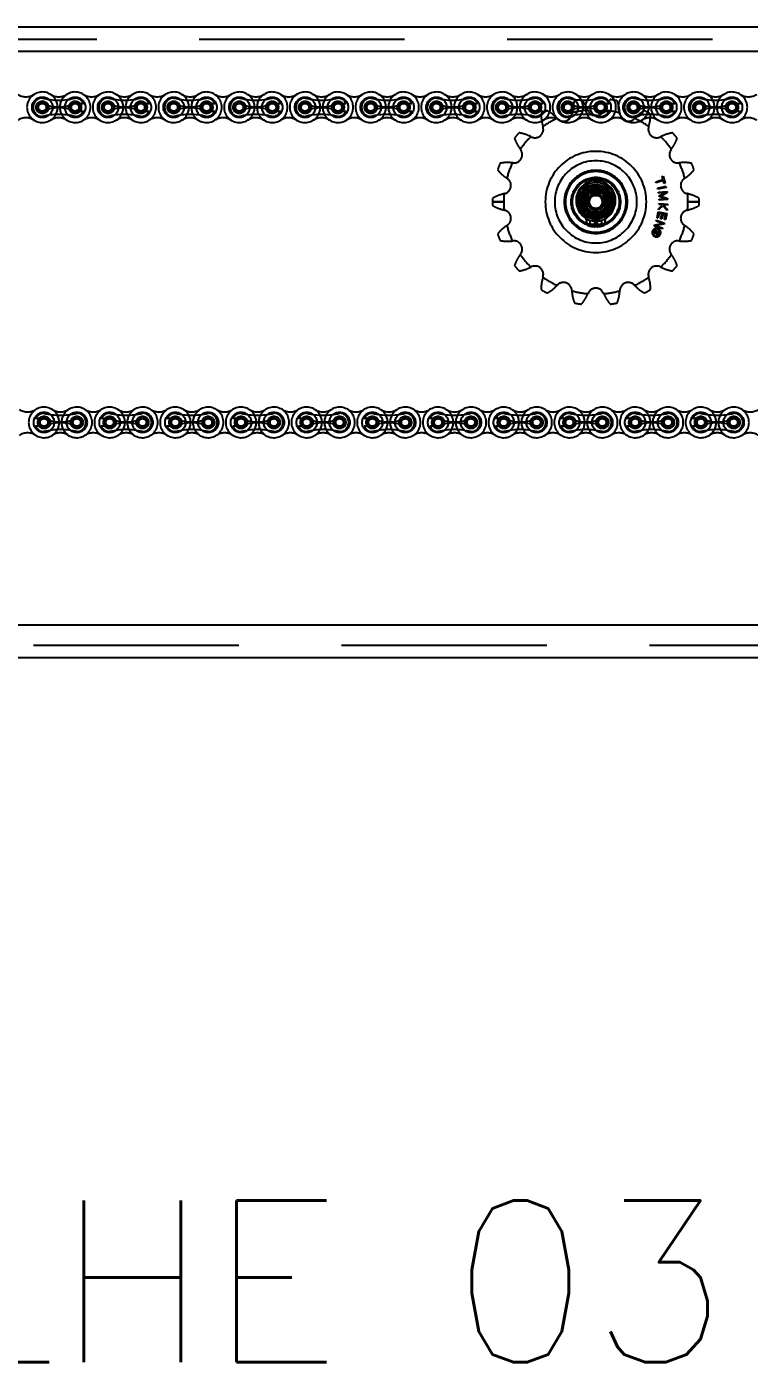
# Model space of a CAD drawing. Header units: metres. Extents: x 0 to 21025, y 0 to 14850.
# Drawn here: x 5096 to 5376, y 12770 to 13287 of the extents above; entities that cross this region are included whole.
import ezdxf

# ---------------------------------------------------------------- set-up
doc = ezdxf.new("R2010")
doc.units = ezdxf.units.M
doc.header["$LTSCALE"] = 25
doc.linetypes.add('HIDDEN2', pattern=[4.7625, 3.175, -1.5875])
for name, color, linetype in [('SDM', 7, 'Continuous'), ('SL4', 4, 'Continuous'), ('ST1', 7, 'HIDDEN2')]:
    doc.layers.add(name, color=color, linetype=linetype)
doc.styles.add('ROMANS', font='ROMANS.SHX')
doc.dimstyles.new('25___1-25', dxfattribs={"dimscale": 25, "dimtxt": 2.5, "dimasz": 2, "dimexe": 1.5, "dimexo": 1, "dimgap": 0.5, "dimtad": 1, "dimzin": 12, "dimtxsty": 'ROMANS', "dimcen": 0, "dimclrd": 256, "dimclre": 256, "dimclrt": 3, "dimazin": 3, "dimtfac": 1, "dimtmove": 0, "dimatfit": 0, "dimfxl": 1, "dimlwd": -1, "dimlwe": -1, "dimarcsym": 0})

msp = doc.modelspace()

# ---------------------------------------------------------------- linework, layer by layer
at = {"layer": 'SL4'}
for p, q in [((4210.539, 13286.681), (5535.514, 13286.681)), ((5535.514, 13277.156), (4210.539, 13277.156)), ((5316.357, 13224.725), (5318.857, 13223.281)), ((5311.357, 13221.838), (5313.857, 13223.281)), ((5316.357, 13213.178), (5313.857, 13214.621)), ((5321.357, 13216.064), (5318.857, 13214.621)), ((4258.039, 13055.444), (5488.014, 13055.444)), ((5488.014, 13042.681), (4258.039, 13042.681))]:
    msp.add_line(p, q, dxfattribs=at)
for radius in [6, 3, 2.5]:
    msp.add_circle((5316.357, 13218.951), radius, dxfattribs=at)
for start, end in [(120, 180), (60, 120), (0, 60), (180, 240), (240, 300), (300, 0)]:
    msp.add_arc((5316.357, 13218.951), 5, start, end, dxfattribs=at)
for points, knots in [([(5313.857, 13223.281), (5313.916, 13223.316), (5314.76, 13223.803), (5315.587, 13224.281), (5316.357, 13224.725)], [0, 0, 0, 0, 0.0702006, 1, 1, 1, 1]), ([(5311.357, 13218.951), (5311.357, 13219.214), (5311.357, 13220.191), (5311.357, 13221.142), (5311.357, 13221.838)], [0, 0, 0, 0, 0.2686336, 1, 1, 1, 1]), ([(5318.857, 13223.281), (5318.916, 13223.247), (5319.76, 13222.76), (5320.587, 13222.282), (5321.357, 13221.838)], [0, 0, 0, 0, 0.0702006, 1, 1, 1, 1]), ([(5321.357, 13218.951), (5321.357, 13219.214), (5321.357, 13220.191), (5321.357, 13221.142), (5321.357, 13221.838)], [0, 0, 0, 0, 0.2686336, 1, 1, 1, 1]), ([(5311.357, 13216.064), (5311.357, 13216.307), (5311.357, 13217.248), (5311.357, 13218.225), (5311.357, 13218.951)], [0, 0, 0, 0, 0.2575513, 1, 1, 1, 1]), ([(5313.857, 13214.621), (5313.797, 13214.655), (5312.953, 13215.143), (5312.126, 13215.62), (5311.357, 13216.064)], [0, 0, 0, 0, 0.0702006, 1, 1, 1, 1]), ([(5318.857, 13214.621), (5318.797, 13214.587), (5317.953, 13214.099), (5317.126, 13213.622), (5316.357, 13213.178)], [0, 0, 0, 0, 0.07020058, 1, 1, 1, 1]), ([(5321.357, 13216.064), (5321.357, 13216.307), (5321.357, 13217.248), (5321.357, 13218.225), (5321.357, 13218.951)], [0, 0, 0, 0, 0.2575513, 1, 1, 1, 1])]:
    msp.add_open_spline(points, degree=3, knots=knots, dxfattribs=at)
at = {"layer": 'ST1'}
for p, q in [((4210.539, 13281.919), (5535.514, 13281.919)), ((5535.514, 13277.156), (4210.539, 13277.156)), ((5116.136, 13256.997), (5118.26, 13256.997)), ((5141.536, 13256.997), (5143.66, 13256.997)), ((5166.936, 13256.997), (5169.059, 13256.997)), ((5192.336, 13256.997), (5194.459, 13256.997)), ((5217.736, 13256.997), (5219.859, 13256.997)), ((5243.136, 13256.997), (5245.259, 13256.997)), ((5268.536, 13256.997), (5270.659, 13256.997)), ((5293.936, 13256.997), (5296.059, 13256.997)), ((5319.336, 13256.997), (5321.459, 13256.997)), ((5344.736, 13256.997), (5346.859, 13256.997)), ((5370.136, 13256.997), (5372.259, 13256.997)), ((5116.136, 13254.045), (5118.26, 13254.045)), ((5141.536, 13254.045), (5143.66, 13254.045)), ((5166.936, 13254.045), (5169.059, 13254.045)), ((5192.336, 13254.045), (5194.459, 13254.045)), ((5217.736, 13254.045), (5219.859, 13254.045)), ((5243.136, 13254.045), (5245.259, 13254.045)), ((5268.536, 13254.045), (5270.659, 13254.045)), ((5293.936, 13254.045), (5296.059, 13254.045)), ((5319.336, 13254.045), (5321.459, 13254.045)), ((5344.736, 13254.045), (5346.859, 13254.045)), ((5370.136, 13254.045), (5372.259, 13254.045)), ((5339.524, 13226.705), (5342.316, 13227.613)), ((5339.649, 13226.324), (5339.524, 13226.705)), ((5342.44, 13227.231), (5339.649, 13226.324)), ((5340.202, 13224.268), (5343.474, 13224.967)), ((5343.558, 13224.575), (5340.286, 13223.875)), ((5341.954, 13228.724), (5342.344, 13228.851)), ((5342.316, 13227.613), (5341.954, 13228.724)), ((5342.344, 13228.851), (5343.191, 13226.249)), ((5342.801, 13226.122), (5342.44, 13227.231)), ((5343.191, 13226.249), (5342.801, 13226.122)), ((5343.474, 13224.967), (5343.558, 13224.575)), ((5309.906, 13219.516), (5308.933, 13219.601)), ((5308.933, 13219.601), (5309.906, 13219.516)), ((5308.933, 13219.601), (5309.906, 13219.516)), ((5309.906, 13219.516), (5308.933, 13219.601)), ((5340.286, 13223.875), (5340.202, 13224.268)), ((5340.55, 13222.686), (5343.882, 13222.985)), ((5340.586, 13222.287), (5340.55, 13222.686)), ((5342.848, 13222.487), (5340.586, 13222.287)), ((5340.688, 13221.148), (5342.848, 13222.487)), ((5340.692, 13221.105), (5340.688, 13221.148)), ((5343.055, 13220.17), (5340.692, 13221.105)), ((5340.793, 13219.966), (5343.055, 13220.17)), ((5340.829, 13219.571), (5340.793, 13219.966)), ((5344.161, 13219.871), (5340.829, 13219.571)), ((5343.918, 13222.583), (5341.574, 13221.205)), ((5341.574, 13221.205), (5344.126, 13220.265)), ((5343.882, 13222.985), (5343.918, 13222.583)), ((5344.126, 13220.265), (5344.161, 13219.871)), ((5280.749, 13218.951), (5276.417, 13218.951)), ((5276.417, 13218.951), (5280.749, 13218.951)), ((5276.417, 13218.951), (5280.749, 13218.951)), ((5280.749, 13218.951), (5276.417, 13218.951)), ((5304.142, 13218.951), (5304.63, 13218.951)), ((5304.63, 13218.951), (5304.142, 13218.951)), ((5304.63, 13218.951), (5304.142, 13218.951)), ((5304.142, 13218.951), (5304.63, 13218.951)), ((5323.78, 13218.302), (5322.807, 13218.387)), ((5322.807, 13218.387), (5323.78, 13218.302)), ((5322.807, 13218.387), (5323.78, 13218.302)), ((5323.78, 13218.302), (5322.807, 13218.387)), ((5328.083, 13218.951), (5328.572, 13218.951)), ((5328.572, 13218.951), (5328.083, 13218.951)), ((5328.572, 13218.951), (5328.083, 13218.951)), ((5328.083, 13218.951), (5328.572, 13218.951)), ((5340.013, 13212.729), (5340.518, 13215.134)), ((5340.837, 13214.656), (5340.414, 13212.644)), ((5340.518, 13215.134), (5343.792, 13214.447)), ((5342.298, 13217.402), (5340.625, 13215.885)), ((5340.625, 13215.885), (5340.662, 13216.382)), ((5340.662, 13216.382), (5342.063, 13217.651)), ((5340.78, 13217.936), (5340.81, 13218.336)), ((5341.873, 13217.854), (5340.78, 13217.936)), ((5340.81, 13218.336), (5344.146, 13218.085)), ((5341.935, 13214.426), (5340.837, 13214.656)), ((5341.513, 13212.414), (5341.935, 13214.426)), ((5342.063, 13217.651), (5341.873, 13217.854)), ((5342.337, 13214.342), (5341.914, 13212.33)), ((5343.961, 13215.634), (5342.298, 13217.402)), ((5343.308, 13214.138), (5342.337, 13214.342)), ((5342.416, 13217.813), (5343.998, 13216.131)), ((5344.116, 13217.685), (5342.416, 13217.813)), ((5342.885, 13212.126), (5343.308, 13214.138)), ((5343.792, 13214.447), (5343.287, 13212.041)), ((5343.998, 13216.131), (5343.961, 13215.634)), ((5344.146, 13218.085), (5344.116, 13217.685)), ((5356.297, 13218.951), (5351.964, 13218.951)), ((5351.964, 13218.951), (5356.297, 13218.951)), ((5351.964, 13218.951), (5356.297, 13218.951)), ((5356.297, 13218.951), (5351.964, 13218.951)), ((5312.76, 13211.749), (5312.936, 13210.418)), ((5316.107, 13209.354), (5316.195, 13212.753)), ((5316.518, 13212.753), (5316.607, 13209.354)), ((5319.778, 13210.418), (5319.953, 13211.749)), ((5338.957, 13209.595), (5339.11, 13210.023)), ((5342.109, 13208.473), (5338.957, 13209.595)), ((5339.11, 13210.023), (5342.19, 13210.625)), ((5342.775, 13210.341), (5339.635, 13209.779)), ((5339.635, 13209.779), (5342.244, 13208.851)), ((5339.648, 13211.532), (5339.782, 13211.91)), ((5342.19, 13210.625), (5339.648, 13211.532)), ((5339.782, 13211.91), (5342.933, 13210.786)), ((5340.414, 13212.644), (5340.013, 13212.729)), ((5341.914, 13212.33), (5341.513, 13212.414)), ((5342.933, 13210.786), (5342.775, 13210.341)), ((5343.287, 13212.041), (5342.885, 13212.126)), ((5338.555, 13206.778), (5338.726, 13207.138)), ((5339.584, 13206.802), (5338.555, 13206.778)), ((5338.726, 13207.138), (5339.706, 13207.161)), ((5339.061, 13207.765), (5339.202, 13208.062)), ((5339.822, 13207.405), (5339.061, 13207.765)), ((5339.202, 13208.062), (5340.97, 13207.225)), ((5339.706, 13207.161), (5339.822, 13207.405)), ((5340.033, 13206.556), (5339.899, 13206.274)), ((5339.907, 13206.27), (5340.04, 13206.553)), ((5340.109, 13207.282), (5339.92, 13206.881)), ((5340.553, 13207.072), (5340.109, 13207.282)), ((5340.366, 13206.676), (5340.553, 13207.072)), ((5340.97, 13207.225), (5340.659, 13206.568)), ((5342.244, 13208.851), (5342.109, 13208.473)), ((5101.861, 13135.162), (5099.737, 13135.162)), ((5101.861, 13132.21), (5099.737, 13132.21)), ((5127.261, 13135.162), (5125.137, 13135.162)), ((5127.261, 13132.21), (5125.137, 13132.21)), ((5152.661, 13135.162), (5150.537, 13135.162)), ((5152.661, 13132.21), (5150.537, 13132.21)), ((5178.061, 13135.162), (5175.937, 13135.162)), ((5178.061, 13132.21), (5175.937, 13132.21)), ((5203.461, 13135.162), (5201.337, 13135.162)), ((5203.461, 13132.21), (5201.337, 13132.21)), ((5228.861, 13135.162), (5226.737, 13135.162)), ((5228.861, 13132.21), (5226.737, 13132.21)), ((5254.261, 13135.162), (5252.137, 13135.162)), ((5254.261, 13132.21), (5252.137, 13132.21)), ((5279.661, 13135.162), (5277.537, 13135.162)), ((5279.661, 13132.21), (5277.537, 13132.21)), ((5305.061, 13135.162), (5302.937, 13135.162)), ((5305.061, 13132.21), (5302.937, 13132.21)), ((5330.461, 13135.162), (5328.337, 13135.162)), ((5330.461, 13132.21), (5328.337, 13132.21)), ((5355.861, 13135.162), (5353.737, 13135.162)), ((5355.861, 13132.21), (5353.737, 13132.21)), ((4210.539, 13055.444), (5535.514, 13055.444)), ((5535.514, 13047.444), (4210.539, 13047.444))]:
    msp.add_line(p, q, dxfattribs=at)
for centre, radius in [((5102.329, 13255.521), 3.96), ((5102.329, 13255.521), 2.399), ((5102.329, 13255.521), 1.845), ((5102.329, 13255.521), 1.476), ((5115.029, 13255.521), 3.96), ((5115.029, 13255.521), 2.399), ((5115.029, 13255.521), 1.845), ((5115.029, 13255.521), 1.476), ((5127.729, 13255.521), 3.96), ((5127.729, 13255.521), 2.398), ((5127.729, 13255.521), 1.845), ((5127.729, 13255.521), 1.476), ((5140.429, 13255.521), 3.96), ((5140.429, 13255.521), 2.399), ((5140.429, 13255.521), 1.845), ((5140.429, 13255.521), 1.476), ((5153.129, 13255.521), 3.96), ((5153.129, 13255.521), 2.398), ((5153.129, 13255.521), 1.845), ((5153.129, 13255.521), 1.476), ((5165.829, 13255.521), 3.96), ((5165.829, 13255.521), 2.399), ((5165.829, 13255.521), 1.845), ((5165.829, 13255.521), 1.476), ((5178.529, 13255.521), 3.96), ((5178.529, 13255.521), 2.398), ((5178.529, 13255.521), 1.845), ((5178.529, 13255.521), 1.476), ((5191.229, 13255.521), 3.96), ((5191.229, 13255.521), 2.398), ((5191.229, 13255.521), 1.845), ((5191.229, 13255.521), 1.476), ((5203.929, 13255.521), 3.96), ((5203.929, 13255.521), 2.399), ((5203.929, 13255.521), 1.845), ((5203.929, 13255.521), 1.476), ((5216.629, 13255.521), 3.96), ((5216.629, 13255.521), 2.399), ((5216.629, 13255.521), 1.845), ((5216.629, 13255.521), 1.476), ((5229.329, 13255.521), 3.96), ((5229.329, 13255.521), 2.398), ((5229.329, 13255.521), 1.845), ((5229.329, 13255.521), 1.476), ((5242.029, 13255.521), 3.96), ((5242.029, 13255.521), 2.399), ((5242.029, 13255.521), 1.845), ((5242.029, 13255.521), 1.476), ((5254.729, 13255.521), 3.96), ((5254.729, 13255.521), 2.399), ((5254.729, 13255.521), 1.845), ((5254.729, 13255.521), 1.476), ((5267.429, 13255.521), 3.96), ((5267.429, 13255.521), 2.398), ((5267.429, 13255.521), 1.845), ((5267.429, 13255.521), 1.476), ((5280.129, 13255.521), 3.96), ((5280.129, 13255.521), 2.398), ((5280.129, 13255.521), 1.845), ((5280.129, 13255.521), 1.476), ((5292.829, 13255.521), 3.96), ((5292.829, 13255.521), 2.398), ((5292.829, 13255.521), 1.845), ((5292.829, 13255.521), 1.476), ((5305.529, 13255.521), 3.96), ((5305.529, 13255.521), 2.399), ((5305.529, 13255.521), 1.845), ((5305.529, 13255.521), 1.476), ((5318.229, 13255.521), 3.96), ((5318.229, 13255.521), 2.399), ((5318.229, 13255.521), 1.845), ((5318.229, 13255.521), 1.476), ((5330.929, 13255.521), 3.96), ((5330.929, 13255.521), 2.398), ((5330.929, 13255.521), 1.845), ((5330.929, 13255.521), 1.476), ((5343.629, 13255.521), 3.96), ((5343.629, 13255.521), 2.399), ((5343.629, 13255.521), 1.845), ((5343.629, 13255.521), 1.476), ((5356.329, 13255.521), 3.96), ((5356.329, 13255.521), 2.398), ((5356.329, 13255.521), 1.845), ((5356.329, 13255.521), 1.476), ((5369.029, 13255.521), 3.96), ((5369.029, 13255.521), 2.398), ((5369.029, 13255.521), 1.845), ((5369.029, 13255.521), 1.476), ((5316.357, 13218.951), 9.525), ((5316.357, 13218.951), 9.025), ((5316.357, 13218.951), 6.725), ((5316.357, 13218.951), 6.725), ((5316.357, 13218.951), 6.475), ((5316.357, 13218.951), 6.2), ((5316.357, 13218.951), 5.975), ((5316.357, 13218.951), 5.25), ((5316.357, 13218.951), 5.25), ((5316.357, 13218.951), 4.5), ((5316.357, 13218.951), 4), ((5316.357, 13218.951), 3.25), ((5316.357, 13218.951), 3.25), ((5316.357, 13218.951), 3.2), ((5315.007, 13211.015), 0.85), ((5317.707, 13211.015), 0.85), ((5102.968, 13133.686), 3.96), ((5115.668, 13133.686), 3.96), ((5128.368, 13133.686), 3.96), ((5141.068, 13133.686), 3.96), ((5153.768, 13133.686), 3.96), ((5166.468, 13133.686), 3.96), ((5179.168, 13133.686), 3.96), ((5191.868, 13133.686), 3.96), ((5204.568, 13133.686), 3.96), ((5217.268, 13133.686), 3.96), ((5229.968, 13133.686), 3.96), ((5242.668, 13133.686), 3.96), ((5255.368, 13133.686), 3.96), ((5268.068, 13133.686), 3.96), ((5280.768, 13133.686), 3.96), ((5293.468, 13133.686), 3.96), ((5306.168, 13133.686), 3.96), ((5318.868, 13133.686), 3.96), ((5331.568, 13133.686), 3.96), ((5344.268, 13133.686), 3.96), ((5356.968, 13133.686), 3.96), ((5369.668, 13133.686), 3.96), ((5102.968, 13133.686), 2.398), ((5102.968, 13133.686), 1.845), ((5102.968, 13133.686), 1.476), ((5115.668, 13133.686), 2.398), ((5115.668, 13133.686), 1.845), ((5115.668, 13133.686), 1.476), ((5128.368, 13133.686), 2.398), ((5128.368, 13133.686), 1.845), ((5128.368, 13133.686), 1.476), ((5141.068, 13133.686), 2.398), ((5141.068, 13133.686), 1.845), ((5141.068, 13133.686), 1.476), ((5153.768, 13133.686), 2.398), ((5153.768, 13133.686), 1.845), ((5153.768, 13133.686), 1.476), ((5166.468, 13133.686), 2.399), ((5166.468, 13133.686), 1.845), ((5166.468, 13133.686), 1.476), ((5179.168, 13133.686), 2.399), ((5179.168, 13133.686), 1.845), ((5179.168, 13133.686), 1.476), ((5191.868, 13133.686), 2.399), ((5191.868, 13133.686), 1.845), ((5191.868, 13133.686), 1.476), ((5204.568, 13133.686), 2.398), ((5204.568, 13133.686), 1.845), ((5204.568, 13133.686), 1.476), ((5217.268, 13133.686), 2.398), ((5217.268, 13133.686), 1.845), ((5217.268, 13133.686), 1.476), ((5229.968, 13133.686), 2.398), ((5229.968, 13133.686), 1.845), ((5229.968, 13133.686), 1.476), ((5242.668, 13133.686), 2.398), ((5242.668, 13133.686), 1.845), ((5242.668, 13133.686), 1.476), ((5255.368, 13133.686), 2.398), ((5255.368, 13133.686), 1.845), ((5255.368, 13133.686), 1.476), ((5268.068, 13133.686), 2.398), ((5268.068, 13133.686), 1.845), ((5268.068, 13133.686), 1.476), ((5280.768, 13133.686), 2.399), ((5280.768, 13133.686), 1.845), ((5280.768, 13133.686), 1.476), ((5293.468, 13133.686), 2.399), ((5293.468, 13133.686), 1.845), ((5293.468, 13133.686), 1.476), ((5306.168, 13133.686), 2.399), ((5306.168, 13133.686), 1.845), ((5306.168, 13133.686), 1.476), ((5318.868, 13133.686), 2.399), ((5318.868, 13133.686), 1.845), ((5318.868, 13133.686), 1.476), ((5331.568, 13133.686), 2.398), ((5331.568, 13133.686), 1.845), ((5331.568, 13133.686), 1.476), ((5344.268, 13133.686), 2.398), ((5344.268, 13133.686), 1.845), ((5344.268, 13133.686), 1.476), ((5356.968, 13133.686), 2.398), ((5356.968, 13133.686), 1.845), ((5356.968, 13133.686), 1.476), ((5369.668, 13133.686), 2.398), ((5369.668, 13133.686), 1.845), ((5369.668, 13133.686), 1.476)]:
    msp.add_circle(centre, radius, dxfattribs=at)
for centre, radius, start, end in [((5095.979, 13265.514), 5.92, 237.56669, 302.43331), ((5102.329, 13255.521), 5.92, 57.56669, 302.43331), ((5108.679, 13265.514), 5.92, 237.56669, 302.43331), ((5102.329, 13255.521), 5.92, 302.43324, 57.56676), ((5115.029, 13255.521), 5.92, 122.43324, 237.56676), ((5115.029, 13255.521), 5.92, 237.56669, 122.43331), ((5121.379, 13265.514), 5.92, 237.56669, 302.43331), ((5127.729, 13255.521), 5.92, 57.56669, 302.43331), ((5134.079, 13265.514), 5.92, 237.56669, 302.43331), ((5127.729, 13255.521), 5.92, 302.43324, 57.56676), ((5140.429, 13255.521), 5.92, 122.43324, 237.56676), ((5140.429, 13255.521), 5.92, 237.56669, 122.43331), ((5146.779, 13265.514), 5.92, 237.56669, 302.43331), ((5153.129, 13255.521), 5.92, 57.56669, 302.43331), ((5159.479, 13265.514), 5.92, 237.56669, 302.43331), ((5153.129, 13255.521), 5.92, 302.43324, 57.56676), ((5165.829, 13255.521), 5.92, 122.43324, 237.56676), ((5165.829, 13255.521), 5.92, 237.56669, 122.43331), ((5172.179, 13265.514), 5.92, 237.56669, 302.43331), ((5178.529, 13255.521), 5.92, 57.56669, 302.43331), ((5184.879, 13265.514), 5.92, 237.56669, 302.43331), ((5178.529, 13255.521), 5.92, 302.43324, 57.56676), ((5191.229, 13255.521), 5.92, 122.43324, 237.56676), ((5191.229, 13255.521), 5.92, 237.56669, 122.43331), ((5197.579, 13265.514), 5.92, 237.56669, 302.43331), ((5203.929, 13255.521), 5.92, 57.56669, 302.43331), ((5210.279, 13265.514), 5.92, 237.56669, 302.43331), ((5203.929, 13255.521), 5.92, 302.43324, 57.56676), ((5216.629, 13255.521), 5.92, 122.43324, 237.56676), ((5216.629, 13255.521), 5.92, 237.56669, 122.43331), ((5222.979, 13265.514), 5.92, 237.56669, 302.43331), ((5229.329, 13255.521), 5.92, 57.56669, 302.43331), ((5235.679, 13265.514), 5.92, 237.56669, 302.43331), ((5229.329, 13255.521), 5.92, 302.43324, 57.56676), ((5242.029, 13255.521), 5.92, 122.43324, 237.56676), ((5242.029, 13255.521), 5.92, 237.56669, 122.43331), ((5248.379, 13265.514), 5.92, 237.56669, 302.43331), ((5254.729, 13255.521), 5.92, 57.56669, 302.43331), ((5261.079, 13265.514), 5.92, 237.56669, 302.43331), ((5254.729, 13255.521), 5.92, 302.43324, 57.56676), ((5267.429, 13255.521), 5.92, 122.43324, 237.56676), ((5267.429, 13255.521), 5.92, 237.56669, 122.43331), ((5273.779, 13265.514), 5.92, 237.56669, 302.43331), ((5280.129, 13255.521), 5.92, 57.56669, 302.43331), ((5286.479, 13265.514), 5.92, 237.56669, 302.43331), ((5280.129, 13255.521), 5.92, 302.43324, 57.56676), ((5292.829, 13255.521), 5.92, 122.43324, 237.56676), ((5292.829, 13255.521), 5.92, 237.56669, 122.43331), ((5299.179, 13265.514), 5.92, 237.56669, 302.43331), ((5305.529, 13255.521), 5.92, 57.56669, 302.43331), ((5311.879, 13265.514), 5.92, 237.56669, 302.43331), ((5305.529, 13255.521), 5.92, 302.43324, 57.56676), ((5318.229, 13255.521), 5.92, 122.43324, 237.56676), ((5318.229, 13255.521), 5.92, 237.56669, 122.43331), ((5324.579, 13265.514), 5.92, 237.56669, 302.43331), ((5330.929, 13255.521), 5.92, 57.56669, 302.43331), ((5337.279, 13265.514), 5.92, 237.56669, 302.43331), ((5330.929, 13255.521), 5.92, 302.43324, 57.56676), ((5343.629, 13255.521), 5.92, 122.43324, 237.56676), ((5343.629, 13255.521), 5.92, 237.56669, 122.43331), ((5349.979, 13265.514), 5.92, 237.56669, 302.43331), ((5356.329, 13255.521), 5.92, 57.56669, 302.43331), ((5362.679, 13265.514), 5.92, 237.56669, 302.43331), ((5356.329, 13255.521), 5.92, 302.43324, 57.56676), ((5369.029, 13255.521), 5.92, 122.43324, 237.56676), ((5369.029, 13255.521), 5.92, 237.56669, 122.43331), ((5375.379, 13265.514), 5.92, 237.56669, 302.43331), ((5102.329, 13255.521), 3.552, 90, 270), ((5108.679, 13284.618), 26.322, 256.04015, 283.95985), ((5108.679, 13271.874), 16.175, 252.993, 287.007), ((5108.679, 13239.169), 16.175, 72.993, 107.007), ((5115.029, 13255.521), 3.552, 24.55336, 90), ((5127.729, 13255.521), 3.552, 90, 270), ((5134.079, 13284.618), 26.322, 256.04015, 283.95985), ((5134.079, 13271.874), 16.175, 252.993, 287.007), ((5134.079, 13239.169), 16.175, 72.993, 107.007), ((5140.429, 13255.521), 3.552, 24.55336, 90), ((5153.129, 13255.521), 3.552, 90, 270), ((5159.479, 13284.618), 26.322, 256.04015, 283.95985), ((5159.479, 13271.874), 16.175, 252.993, 287.007), ((5159.479, 13239.169), 16.175, 72.993, 107.007), ((5165.829, 13255.521), 3.552, 24.55336, 90), ((5178.529, 13255.521), 3.552, 90, 270), ((5184.879, 13284.618), 26.322, 256.04015, 283.95985), ((5184.879, 13271.874), 16.175, 252.993, 287.007), ((5184.879, 13239.169), 16.175, 72.993, 107.007), ((5191.229, 13255.521), 3.552, 24.55336, 90), ((5203.929, 13255.521), 3.552, 90, 270), ((5210.279, 13284.618), 26.322, 256.04015, 283.95985), ((5210.279, 13271.874), 16.175, 252.993, 287.007), ((5210.279, 13239.169), 16.175, 72.993, 107.007), ((5216.629, 13255.521), 3.552, 24.55336, 90), ((5229.329, 13255.521), 3.552, 90, 270), ((5235.679, 13284.618), 26.322, 256.04015, 283.95985), ((5235.679, 13271.874), 16.175, 252.993, 287.007), ((5235.679, 13239.169), 16.175, 72.993, 107.007), ((5242.029, 13255.521), 3.552, 24.55336, 90), ((5254.729, 13255.521), 3.552, 90, 270), ((5261.079, 13284.618), 26.322, 256.04015, 283.95985), ((5261.079, 13271.874), 16.175, 252.993, 287.007), ((5261.079, 13239.169), 16.175, 72.993, 107.007), ((5267.429, 13255.521), 3.552, 24.55336, 90), ((5280.129, 13255.521), 3.552, 90, 270), ((5286.479, 13284.618), 26.322, 256.04015, 283.95985), ((5286.479, 13271.874), 16.175, 252.993, 287.007), ((5286.479, 13239.169), 16.175, 72.993, 107.007), ((5292.829, 13255.521), 3.552, 24.55336, 90), ((5305.529, 13255.521), 3.552, 90, 270), ((5311.879, 13284.618), 26.322, 256.04015, 283.95985), ((5311.879, 13271.874), 16.175, 252.993, 287.007), ((5311.879, 13239.169), 16.175, 72.993, 107.007), ((5316.357, 13218.951), 39.94, 98.03204, 101.96796), ((5318.229, 13255.521), 3.552, 24.55336, 90), ((5316.357, 13218.951), 39.94, 78.03204, 81.96796), ((5330.929, 13255.521), 3.552, 90, 270), ((5337.279, 13284.618), 26.322, 256.04015, 283.95985), ((5337.279, 13271.874), 16.175, 252.993, 287.007), ((5337.279, 13239.169), 16.175, 72.993, 107.007), ((5343.629, 13255.521), 3.552, 24.55336, 90), ((5356.329, 13255.521), 3.552, 90, 270), ((5362.679, 13284.618), 26.322, 256.04015, 283.95985), ((5362.679, 13271.874), 16.175, 252.993, 287.007), ((5362.679, 13239.169), 16.175, 72.993, 107.007), ((5369.029, 13255.521), 3.552, 24.55336, 90), ((5095.979, 13245.528), 5.92, 57.56669, 122.43331), ((5108.679, 13226.424), 26.322, 76.04015, 103.95985), ((5108.679, 13245.528), 5.92, 57.56669, 122.43331), ((5115.029, 13255.521), 3.552, 270, 335.44664), ((5121.379, 13245.528), 5.92, 57.56669, 122.43331), ((5134.079, 13226.424), 26.322, 76.04015, 103.95985), ((5134.079, 13245.528), 5.92, 57.56669, 122.43331), ((5140.429, 13255.521), 3.552, 270, 335.44664), ((5146.779, 13245.528), 5.92, 57.56669, 122.43331), ((5159.479, 13226.424), 26.322, 76.04015, 103.95985), ((5159.479, 13245.528), 5.92, 57.56669, 122.43331), ((5165.829, 13255.521), 3.552, 270, 335.44664), ((5172.179, 13245.528), 5.92, 57.56669, 122.43331), ((5184.879, 13226.424), 26.322, 76.04015, 103.95985), ((5184.879, 13245.528), 5.92, 57.56669, 122.43331), ((5191.229, 13255.521), 3.552, 270, 335.44664), ((5197.579, 13245.528), 5.92, 57.56669, 122.43331), ((5210.279, 13226.424), 26.322, 76.04015, 103.95985), ((5210.279, 13245.528), 5.92, 57.56669, 122.43331), ((5216.629, 13255.521), 3.552, 270, 335.44664), ((5222.979, 13245.528), 5.92, 57.56669, 122.43331), ((5235.679, 13226.424), 26.322, 76.04015, 103.95985), ((5235.679, 13245.528), 5.92, 57.56669, 122.43331), ((5242.029, 13255.521), 3.552, 270, 335.44664), ((5248.379, 13245.528), 5.92, 57.56669, 122.43331), ((5261.079, 13226.424), 26.322, 76.04015, 103.95985), ((5261.079, 13245.528), 5.92, 57.56669, 122.43331), ((5267.429, 13255.521), 3.552, 270, 335.44664), ((5273.779, 13245.528), 5.92, 57.56669, 122.43331), ((5286.479, 13226.424), 26.322, 76.04015, 103.95985), ((5286.479, 13245.528), 5.92, 57.56669, 122.43331), ((5292.829, 13255.521), 3.552, 270, 335.44664), ((5316.357, 13218.951), 39.94, 118.03204, 121.96796), ((5316.357, 13218.951), 35.607, 114.90066, 125.09934), ((5316.357, 13218.951), 35.607, 114.90066, 125.09934), ((5316.357, 13218.951), 35.607, 114.90066, 125.09934), ((5316.357, 13218.951), 35.607, 114.90066, 125.09934), ((5299.179, 13245.528), 5.92, 57.56669, 122.43331), ((5290.105, 13240.756), 15.39, 42.5, 42.98231), ((5303.84, 13253.341), 3.238, 222.5, 357.5), ((5311.879, 13226.424), 26.322, 76.04015, 103.95985), ((5322.45, 13252.529), 15.39, 177.01769, 177.5), ((5316.357, 13218.951), 35.607, 94.90066, 105.09934), ((5316.357, 13218.951), 35.607, 94.90066, 105.09934), ((5316.357, 13218.951), 35.607, 94.90066, 105.09934), ((5316.357, 13218.951), 35.607, 94.90066, 105.09934), ((5311.879, 13245.528), 5.92, 57.56669, 122.43331), ((5299.146, 13248.42), 15.39, 22.5, 22.98231), ((5316.357, 13255.548), 3.238, 202.5, 337.5), ((5318.229, 13255.521), 3.552, 270, 335.44664), ((5333.567, 13248.42), 15.39, 157.01769, 157.5), ((5316.357, 13218.951), 35.607, 74.90066, 85.09934), ((5316.357, 13218.951), 35.607, 74.90066, 85.09934), ((5316.357, 13218.951), 35.607, 74.90066, 85.09934), ((5316.357, 13218.951), 35.607, 74.90066, 85.09934), ((5324.579, 13245.528), 5.92, 57.56669, 122.43331), ((5310.263, 13252.529), 15.39, 2.5, 2.98231), ((5328.874, 13253.341), 3.238, 182.5, 317.5), ((5337.279, 13226.424), 26.322, 76.04015, 103.95985), ((5342.608, 13240.756), 15.39, 137.01769, 137.5), ((5316.357, 13218.951), 35.607, 54.90066, 65.09934), ((5316.357, 13218.951), 35.607, 54.90066, 65.09934), ((5316.357, 13218.951), 35.607, 54.90066, 65.09934), ((5316.357, 13218.951), 35.607, 54.90066, 65.09934), ((5337.279, 13245.528), 5.92, 57.56669, 122.43331), ((5316.357, 13218.951), 39.94, 58.03204, 61.96796), ((5343.629, 13255.521), 3.552, 270, 335.44664), ((5349.979, 13245.528), 5.92, 57.56669, 122.43331), ((5362.679, 13226.424), 26.322, 76.04015, 103.95985), ((5362.679, 13245.528), 5.92, 57.56669, 122.43331), ((5369.029, 13255.521), 3.552, 270, 335.44664), ((5375.379, 13245.528), 5.92, 57.56669, 122.43331), ((5316.357, 13218.951), 39.94, 138.03204, 141.96796), ((5292.833, 13246.986), 3.238, 242.5, 17.5), ((5310.599, 13252.588), 15.39, 197.01769, 197.5), ((5339.881, 13246.986), 3.238, 162.5, 297.5), ((5322.115, 13252.588), 15.39, 342.5, 342.98231), ((5316.357, 13218.951), 39.94, 38.03204, 41.96796), ((5316.357, 13218.951), 35.607, 134.90066, 145.09934), ((5316.357, 13218.951), 35.607, 134.90066, 145.09934), ((5316.357, 13218.951), 35.607, 134.90066, 145.09934), ((5316.357, 13218.951), 35.607, 134.90066, 145.09934), ((5284.231, 13230.463), 15.39, 62.5, 62.98231), ((5348.482, 13230.463), 15.39, 117.01769, 117.5), ((5316.357, 13218.951), 35.607, 34.90066, 45.09934), ((5316.357, 13218.951), 35.607, 34.90066, 45.09934), ((5316.357, 13218.951), 35.607, 34.90066, 45.09934), ((5316.357, 13218.951), 35.607, 34.90066, 45.09934), ((5284.663, 13237.25), 3.238, 262.5, 37.5), ((5299.442, 13248.59), 15.39, 217.01769, 217.5), ((5316.357, 13218.951), 19.544, 0, 180), ((5316.357, 13218.951), 15.88, 0, 180), ((5348.051, 13237.25), 3.238, 142.5, 277.5), ((5333.272, 13248.59), 15.39, 322.5, 322.98231), ((5316.357, 13218.951), 39.94, 158.03204, 161.96796), ((5316.357, 13218.951), 35.607, 154.90066, 165.09934), ((5316.357, 13218.951), 35.607, 154.90066, 165.09934), ((5316.357, 13218.951), 35.607, 154.90066, 165.09934), ((5316.357, 13218.951), 35.607, 154.90066, 165.09934), ((5282.231, 13218.781), 15.39, 82.5, 82.98231), ((5316.357, 13218.951), 12.215, 0, 180), ((5316.357, 13218.951), 11.726, 0, 180), ((5316.357, 13218.951), 11.726, 0, 180), ((5316.357, 13218.951), 11.726, 0, 180), ((5316.357, 13218.951), 11.726, 0, 180), ((5350.482, 13218.781), 15.39, 97.01769, 97.5), ((5316.357, 13218.951), 35.607, 14.90066, 25.09934), ((5316.357, 13218.951), 35.607, 14.90066, 25.09934), ((5316.357, 13218.951), 35.607, 14.90066, 25.09934), ((5316.357, 13218.951), 35.607, 14.90066, 25.09934), ((5316.357, 13218.951), 39.94, 18.03204, 21.96796), ((5280.316, 13225.306), 3.238, 282.5, 57.5), ((5290.325, 13241.017), 15.39, 237.01769, 237.5), ((5316.357, 13219.508), 7.643, 306.50645, 233.49355), ((5316.357, 13218.951), 7.452, 355, 175), ((5316.357, 13218.951), 7.452, 355, 175), ((5316.357, 13218.951), 7.452, 355, 175), ((5316.357, 13218.951), 7.452, 355, 175), ((5316.357, 13218.951), 6.2, 271.49225, 268.50775), ((5352.398, 13225.306), 3.238, 122.5, 257.5), ((5342.389, 13241.017), 15.39, 302.5, 302.98231), ((5316.357, 13218.951), 39.94, 178.03204, 180), ((5316.357, 13218.951), 35.607, 174.90066, 180), ((5316.357, 13218.951), 35.607, 174.90066, 180), ((5316.357, 13218.951), 35.607, 174.90066, 180), ((5316.357, 13218.951), 35.607, 174.90066, 180), ((5284.347, 13207.119), 15.39, 102.5, 102.98231), ((5316.357, 13218.951), 7.452, 175, 355), ((5316.357, 13218.951), 7.452, 175, 355), ((5316.357, 13218.951), 7.452, 175, 355), ((5316.357, 13218.951), 7.452, 175, 355), ((5348.366, 13207.119), 15.39, 77.01769, 77.5), ((5316.357, 13218.951), 35.607, 0, 5.09934), ((5316.357, 13218.951), 35.607, 0, 5.09934), ((5316.357, 13218.951), 35.607, 0, 5.09934), ((5316.357, 13218.951), 35.607, 0, 5.09934), ((5316.357, 13218.951), 39.94, 0, 1.96796), ((5316.357, 13218.951), 39.94, 180, 181.96796), ((5316.357, 13218.951), 35.607, 180, 185.09934), ((5316.357, 13218.951), 35.607, 180, 185.09934), ((5316.357, 13218.951), 35.607, 180, 185.09934), ((5316.357, 13218.951), 35.607, 180, 185.09934), ((5284.347, 13230.783), 15.39, 257.01769, 257.5), ((5280.316, 13212.596), 3.238, 302.5, 77.5), ((5316.357, 13218.951), 19.544, 180, 0), ((5316.357, 13218.951), 15.88, 180, 0), ((5316.357, 13218.951), 12.215, 180, 0), ((5316.357, 13218.951), 11.726, 180, 0), ((5316.357, 13218.951), 11.726, 180, 0), ((5316.357, 13218.951), 11.726, 180, 0), ((5316.357, 13218.951), 11.726, 180, 0), ((5352.398, 13212.596), 3.238, 102.5, 237.5), ((5348.366, 13230.783), 15.39, 282.5, 282.98231), ((5316.357, 13218.951), 35.607, 354.90066, 0), ((5316.357, 13218.951), 35.607, 354.90066, 0), ((5316.357, 13218.951), 35.607, 354.90066, 0), ((5316.357, 13218.951), 35.607, 354.90066, 0), ((5316.357, 13218.951), 39.94, 358.03204, 0), ((5290.325, 13196.885), 15.39, 122.5, 122.98231), ((5316.357, 13218.951), 35.607, 194.90066, 205.09934), ((5316.357, 13218.951), 35.607, 194.90066, 205.09934), ((5316.357, 13218.951), 35.607, 194.90066, 205.09934), ((5316.357, 13218.951), 35.607, 194.90066, 205.09934), ((5310.383, 13211.436), 2.398, 7.5, 53.49355), ((5313.679, 13210.516), 0.75, 187.5, 252.39018), ((5316.357, 13218.951), 9.6, 252.39018, 268.50775), ((5316.357, 13218.951), 9.6, 271.49225, 287.60982), ((5319.034, 13210.516), 0.75, 287.60982, 352.5), ((5322.331, 13211.436), 2.398, 126.50645, 172.5), ((5316.357, 13218.951), 35.607, 334.90066, 345.09934), ((5316.357, 13218.951), 35.607, 334.90066, 345.09934), ((5316.357, 13218.951), 35.607, 334.90066, 345.09934), ((5316.357, 13218.951), 35.607, 334.90066, 345.09934), ((5342.389, 13196.885), 15.39, 57.01769, 57.5), ((5316.357, 13218.951), 39.94, 198.03204, 201.96796), ((5282.231, 13219.122), 15.39, 277.01769, 277.5), ((5284.663, 13200.653), 3.238, 322.5, 97.5), ((5339.791, 13207.071), 1.673, 90, 270), ((5339.791, 13207.071), 1.339, 90, 270), ((5340.141, 13206.776), 0.558, 177.38053, 244.22985), ((5339.791, 13207.071), 1.673, 270, 90), ((5339.791, 13207.071), 1.339, 270, 90), ((5340.142, 13206.776), 0.245, 154.69547, 243.64226), ((5340.141, 13206.776), 0.558, 245.12571, 338.07454), ((5340.141, 13206.776), 0.245, 245.69677, 336.02659), ((5348.051, 13200.653), 3.238, 82.5, 217.5), ((5350.482, 13219.122), 15.39, 262.5, 262.98231), ((5316.357, 13218.951), 39.94, 338.03204, 341.96796), ((5299.442, 13189.312), 15.39, 142.5, 142.98231), ((5316.357, 13218.951), 35.607, 214.90066, 225.09934), ((5316.357, 13218.951), 35.607, 214.90066, 225.09934), ((5316.357, 13218.951), 35.607, 214.90066, 225.09934), ((5316.357, 13218.951), 35.607, 214.90066, 225.09934), ((5316.357, 13218.951), 35.607, 314.90066, 325.09934), ((5316.357, 13218.951), 35.607, 314.90066, 325.09934), ((5316.357, 13218.951), 35.607, 314.90066, 325.09934), ((5316.357, 13218.951), 35.607, 314.90066, 325.09934), ((5333.272, 13189.312), 15.39, 37.01769, 37.5), ((5316.357, 13218.951), 39.94, 218.03204, 221.96796), ((5284.231, 13207.44), 15.39, 297.01769, 297.5), ((5292.833, 13190.916), 3.238, 342.5, 117.5), ((5339.881, 13190.916), 3.238, 62.5, 197.5), ((5348.482, 13207.44), 15.39, 242.5, 242.98231), ((5316.357, 13218.951), 39.94, 318.03204, 321.96796), ((5310.599, 13185.315), 15.39, 162.5, 162.98231), ((5316.357, 13218.951), 35.607, 234.90066, 245.09934), ((5316.357, 13218.951), 35.607, 234.90066, 245.09934), ((5316.357, 13218.951), 35.607, 234.90066, 245.09934), ((5316.357, 13218.951), 35.607, 234.90066, 245.09934), ((5316.357, 13218.951), 35.607, 294.90066, 305.09934), ((5316.357, 13218.951), 35.607, 294.90066, 305.09934), ((5316.357, 13218.951), 35.607, 294.90066, 305.09934), ((5316.357, 13218.951), 35.607, 294.90066, 305.09934), ((5322.115, 13185.315), 15.39, 17.01769, 17.5), ((5316.357, 13218.951), 39.94, 238.03204, 241.96796), ((5290.105, 13197.146), 15.39, 317.01769, 317.5), ((5303.84, 13184.561), 3.238, 2.5, 137.5), ((5322.45, 13185.374), 15.39, 182.5, 182.98231), ((5316.357, 13218.951), 35.607, 254.90066, 265.09934), ((5316.357, 13218.951), 35.607, 254.90066, 265.09934), ((5316.357, 13218.951), 35.607, 254.90066, 265.09934), ((5316.357, 13218.951), 35.607, 254.90066, 265.09934), ((5299.146, 13189.483), 15.39, 337.01769, 337.5), ((5316.357, 13182.354), 3.238, 22.5, 157.5), ((5333.567, 13189.483), 15.39, 202.5, 202.98231), ((5316.357, 13218.951), 35.607, 274.90066, 285.09934), ((5316.357, 13218.951), 35.607, 274.90066, 285.09934), ((5316.357, 13218.951), 35.607, 274.90066, 285.09934), ((5316.357, 13218.951), 35.607, 274.90066, 285.09934), ((5310.263, 13185.374), 15.39, 357.01769, 357.5), ((5328.874, 13184.561), 3.238, 42.5, 177.5), ((5342.608, 13197.146), 15.39, 222.5, 222.98231), ((5316.357, 13218.951), 39.94, 298.03204, 301.96796), ((5316.357, 13218.951), 39.94, 258.03204, 261.96796), ((5316.357, 13218.951), 39.94, 278.03204, 281.96796), ((5096.618, 13143.679), 5.92, 237.56669, 302.43331), ((5102.968, 13133.686), 5.92, 57.56669, 302.43331), ((5102.968, 13133.686), 3.552, 90, 155.44664), ((5109.318, 13162.783), 26.322, 256.04015, 283.95985), ((5109.318, 13143.679), 5.92, 237.56669, 302.43331), ((5102.968, 13133.686), 5.92, 302.43324, 57.56676), ((5115.668, 13133.686), 5.92, 122.43324, 237.56676), ((5115.668, 13133.686), 5.92, 237.56669, 122.43331), ((5115.668, 13133.686), 3.552, 270, 90), ((5122.018, 13143.679), 5.92, 237.56669, 302.43331), ((5128.368, 13133.686), 5.92, 57.56669, 302.43331), ((5128.368, 13133.686), 3.552, 90, 155.44664), ((5134.718, 13162.783), 26.322, 256.04015, 283.95985), ((5134.718, 13143.679), 5.92, 237.56669, 302.43331), ((5128.368, 13133.686), 5.92, 302.43324, 57.56676), ((5141.068, 13133.686), 5.92, 122.43324, 237.56676), ((5141.068, 13133.686), 5.92, 237.56669, 122.43331), ((5141.068, 13133.686), 3.552, 270, 90), ((5147.418, 13143.679), 5.92, 237.56669, 302.43331), ((5153.768, 13133.686), 5.92, 57.56669, 302.43331), ((5153.768, 13133.686), 3.552, 90, 155.44664), ((5160.118, 13162.783), 26.322, 256.04015, 283.95985), ((5160.118, 13143.679), 5.92, 237.56669, 302.43331), ((5153.768, 13133.686), 5.92, 302.43324, 57.56676), ((5166.468, 13133.686), 5.92, 122.43324, 237.56676), ((5166.468, 13133.686), 5.92, 237.56669, 122.43331), ((5166.468, 13133.686), 3.552, 270, 90), ((5172.818, 13143.679), 5.92, 237.56669, 302.43331), ((5179.168, 13133.686), 5.92, 57.56669, 302.43331), ((5179.168, 13133.686), 3.552, 90, 155.44664), ((5185.518, 13162.783), 26.322, 256.04015, 283.95985), ((5185.518, 13143.679), 5.92, 237.56669, 302.43331), ((5179.168, 13133.686), 5.92, 302.43324, 57.56676), ((5191.868, 13133.686), 5.92, 122.43324, 237.56676), ((5191.868, 13133.686), 5.92, 237.56669, 122.43331), ((5191.868, 13133.686), 3.552, 270, 90), ((5198.218, 13143.679), 5.92, 237.56669, 302.43331), ((5204.568, 13133.686), 5.92, 57.56669, 302.43331), ((5204.568, 13133.686), 3.552, 90, 155.44664), ((5210.918, 13162.783), 26.322, 256.04015, 283.95985), ((5210.918, 13143.679), 5.92, 237.56669, 302.43331), ((5204.568, 13133.686), 5.92, 302.43324, 57.56676), ((5217.268, 13133.686), 5.92, 122.43324, 237.56676), ((5217.268, 13133.686), 5.92, 237.56669, 122.43331), ((5217.268, 13133.686), 3.552, 270, 90), ((5223.618, 13143.679), 5.92, 237.56669, 302.43331), ((5229.968, 13133.686), 5.92, 57.56669, 302.43331), ((5229.968, 13133.686), 3.552, 90, 155.44664), ((5236.318, 13162.783), 26.322, 256.04015, 283.95985), ((5236.318, 13143.679), 5.92, 237.56669, 302.43331), ((5229.968, 13133.686), 5.92, 302.43324, 57.56676), ((5242.668, 13133.686), 5.92, 122.43324, 237.56676), ((5242.668, 13133.686), 5.92, 237.56669, 122.43331), ((5242.668, 13133.686), 3.552, 270, 90), ((5249.018, 13143.679), 5.92, 237.56669, 302.43331), ((5255.368, 13133.686), 5.92, 57.56669, 302.43331), ((5255.368, 13133.686), 3.552, 90, 155.44664), ((5261.718, 13162.783), 26.322, 256.04015, 283.95985), ((5261.718, 13143.679), 5.92, 237.56669, 302.43331), ((5255.368, 13133.686), 5.92, 302.43324, 57.56676), ((5268.068, 13133.686), 5.92, 122.43324, 237.56676), ((5268.068, 13133.686), 5.92, 237.56669, 122.43331), ((5268.068, 13133.686), 3.552, 270, 90), ((5274.418, 13143.679), 5.92, 237.56669, 302.43331), ((5280.768, 13133.686), 5.92, 57.56669, 302.43331), ((5280.768, 13133.686), 3.552, 90, 155.44664), ((5287.118, 13162.783), 26.322, 256.04015, 283.95985), ((5287.118, 13143.679), 5.92, 237.56669, 302.43331), ((5280.768, 13133.686), 5.92, 302.43324, 57.56676), ((5293.468, 13133.686), 5.92, 122.43324, 237.56676), ((5293.468, 13133.686), 5.92, 237.56669, 122.43331), ((5293.468, 13133.686), 3.552, 270, 90), ((5299.818, 13143.679), 5.92, 237.56669, 302.43331), ((5306.168, 13133.686), 5.92, 57.56669, 302.43331), ((5306.168, 13133.686), 3.552, 90, 155.44664), ((5312.518, 13162.783), 26.322, 256.04015, 283.95985), ((5312.518, 13143.679), 5.92, 237.56669, 302.43331), ((5306.168, 13133.686), 5.92, 302.43324, 57.56676), ((5318.868, 13133.686), 5.92, 122.43324, 237.56676), ((5318.868, 13133.686), 5.92, 237.56669, 122.43331), ((5318.868, 13133.686), 3.552, 270, 90), ((5325.218, 13143.679), 5.92, 237.56669, 302.43331), ((5331.568, 13133.686), 5.92, 57.56669, 302.43331), ((5331.568, 13133.686), 3.552, 90, 155.44664), ((5337.918, 13162.783), 26.322, 256.04015, 283.95985), ((5337.918, 13143.679), 5.92, 237.56669, 302.43331), ((5331.568, 13133.686), 5.92, 302.43324, 57.56676), ((5344.268, 13133.686), 5.92, 122.43324, 237.56676), ((5344.268, 13133.686), 5.92, 237.56669, 122.43331), ((5344.268, 13133.686), 3.552, 270, 90), ((5350.618, 13143.679), 5.92, 237.56669, 302.43331), ((5356.968, 13133.686), 5.92, 57.56669, 302.43331), ((5356.968, 13133.686), 3.552, 90, 155.44664), ((5363.318, 13162.783), 26.322, 256.04015, 283.95985), ((5363.318, 13143.679), 5.92, 237.56669, 302.43331), ((5356.968, 13133.686), 5.92, 302.43324, 57.56676), ((5369.668, 13133.686), 5.92, 122.43324, 237.56676), ((5369.668, 13133.686), 5.92, 237.56669, 122.43331), ((5369.668, 13133.686), 3.552, 270, 90), ((5376.018, 13143.679), 5.92, 237.56669, 302.43331), ((5102.968, 13133.686), 3.552, 204.55336, 270), ((5109.318, 13150.039), 16.175, 252.993, 287.007), ((5109.318, 13117.334), 16.175, 72.993, 107.007), ((5128.368, 13133.686), 3.552, 204.55336, 270), ((5134.718, 13150.039), 16.175, 252.993, 287.007), ((5134.718, 13117.334), 16.175, 72.993, 107.007), ((5153.768, 13133.686), 3.552, 204.55336, 270), ((5160.118, 13150.039), 16.175, 252.993, 287.007), ((5160.118, 13117.334), 16.175, 72.993, 107.007), ((5179.168, 13133.686), 3.552, 204.55336, 270), ((5185.518, 13150.039), 16.175, 252.993, 287.007), ((5185.518, 13117.334), 16.175, 72.993, 107.007), ((5204.568, 13133.686), 3.552, 204.55336, 270), ((5210.918, 13150.039), 16.175, 252.993, 287.007), ((5210.918, 13117.334), 16.175, 72.993, 107.007), ((5229.968, 13133.686), 3.552, 204.55336, 270), ((5236.318, 13150.039), 16.175, 252.993, 287.007), ((5236.318, 13117.334), 16.175, 72.993, 107.007), ((5255.368, 13133.686), 3.552, 204.55336, 270), ((5261.718, 13150.039), 16.175, 252.993, 287.007), ((5261.718, 13117.334), 16.175, 72.993, 107.007), ((5280.768, 13133.686), 3.552, 204.55336, 270), ((5287.118, 13150.039), 16.175, 252.993, 287.007), ((5287.118, 13117.334), 16.175, 72.993, 107.007), ((5306.168, 13133.686), 3.552, 204.55336, 270), ((5312.518, 13150.039), 16.175, 252.993, 287.007), ((5312.518, 13117.334), 16.175, 72.993, 107.007), ((5331.568, 13133.686), 3.552, 204.55336, 270), ((5337.918, 13150.039), 16.175, 252.993, 287.007), ((5337.918, 13117.334), 16.175, 72.993, 107.007), ((5356.968, 13133.686), 3.552, 204.55336, 270), ((5363.318, 13150.039), 16.175, 252.993, 287.007), ((5363.318, 13117.334), 16.175, 72.993, 107.007), ((5096.618, 13123.693), 5.92, 57.56669, 122.43331), ((5109.318, 13104.589), 26.322, 76.04015, 103.95985), ((5109.318, 13123.693), 5.92, 57.56669, 122.43331), ((5122.018, 13123.693), 5.92, 57.56669, 122.43331), ((5134.718, 13104.589), 26.322, 76.04015, 103.95985), ((5134.718, 13123.693), 5.92, 57.56669, 122.43331), ((5147.418, 13123.693), 5.92, 57.56669, 122.43331), ((5160.118, 13104.589), 26.322, 76.04015, 103.95985), ((5160.118, 13123.693), 5.92, 57.56669, 122.43331), ((5172.818, 13123.693), 5.92, 57.56669, 122.43331), ((5185.518, 13104.589), 26.322, 76.04015, 103.95985), ((5185.518, 13123.693), 5.92, 57.56669, 122.43331), ((5198.218, 13123.693), 5.92, 57.56669, 122.43331), ((5210.918, 13104.589), 26.322, 76.04015, 103.95985), ((5210.918, 13123.693), 5.92, 57.56669, 122.43331), ((5223.618, 13123.693), 5.92, 57.56669, 122.43331), ((5236.318, 13104.589), 26.322, 76.04015, 103.95985), ((5236.318, 13123.693), 5.92, 57.56669, 122.43331), ((5249.018, 13123.693), 5.92, 57.56669, 122.43331), ((5261.718, 13104.589), 26.322, 76.04015, 103.95985), ((5261.718, 13123.693), 5.92, 57.56669, 122.43331), ((5274.418, 13123.693), 5.92, 57.56669, 122.43331), ((5287.118, 13104.589), 26.322, 76.04015, 103.95985), ((5287.118, 13123.693), 5.92, 57.56669, 122.43331), ((5299.818, 13123.693), 5.92, 57.56669, 122.43331), ((5312.518, 13104.589), 26.322, 76.04015, 103.95985), ((5312.518, 13123.693), 5.92, 57.56669, 122.43331), ((5325.218, 13123.693), 5.92, 57.56669, 122.43331), ((5337.918, 13104.589), 26.322, 76.04015, 103.95985), ((5337.918, 13123.693), 5.92, 57.56669, 122.43331), ((5350.618, 13123.693), 5.92, 57.56669, 122.43331), ((5363.318, 13104.589), 26.322, 76.04015, 103.95985), ((5363.318, 13123.693), 5.92, 57.56669, 122.43331), ((5376.018, 13123.693), 5.92, 57.56669, 122.43331)]:
    msp.add_arc(centre, radius, start, end, dxfattribs=at)
for points, knots in [([(5308.075, 13258.023), (5307.82, 13257.274), (5307.311, 13255.776), (5307.158, 13254.145), (5307.081, 13253.329)], [0, 0, 0, 0, 0.50013333, 1, 1, 1, 1]), ([(5313.315, 13254.428), (5312.964, 13255.168), (5312.263, 13256.648), (5311.272, 13257.882), (5310.776, 13258.499)], [0, 0, 0, 0, 0.4994185, 1, 1, 1, 1]), ([(5321.937, 13258.499), (5321.442, 13257.882), (5320.451, 13256.649), (5319.749, 13255.168), (5319.399, 13254.428)], [0, 0, 0, 0, 0.5002609, 1, 1, 1, 1]), ([(5325.632, 13253.329), (5325.556, 13254.143), (5325.403, 13255.775), (5324.894, 13257.273), (5324.639, 13258.023)], [0, 0, 0, 0, 0.49909768, 1, 1, 1, 1]), ([(5295.211, 13252.834), (5295.228, 13252.043), (5295.261, 13250.461), (5295.676, 13248.876), (5295.883, 13248.084)], [0, 0, 0, 0, 0.5003717, 1, 1, 1, 1]), ([(5301.364, 13251.249), (5300.782, 13251.824), (5299.616, 13252.975), (5298.263, 13253.795), (5297.586, 13254.206)], [0, 0, 0, 0, 0.4994786, 1, 1, 1, 1]), ([(5335.127, 13254.206), (5334.45, 13253.795), (5333.097, 13252.975), (5331.931, 13251.824), (5331.349, 13251.249)], [0, 0, 0, 0, 0.500514, 1, 1, 1, 1]), ([(5336.831, 13248.084), (5337.038, 13248.875), (5337.452, 13250.461), (5337.486, 13252.042), (5337.503, 13252.834)], [0, 0, 0, 0, 0.4994271, 1, 1, 1, 1]), ([(5291.222, 13244.173), (5290.478, 13244.514), (5288.989, 13245.198), (5287.437, 13245.506), (5286.661, 13245.66)], [0, 0, 0, 0, 0.49946402, 1, 1, 1, 1]), ([(5346.053, 13245.66), (5345.276, 13245.506), (5343.724, 13245.198), (5342.235, 13244.514), (5341.491, 13244.173)], [0, 0, 0, 0, 0.5005288, 1, 1, 1, 1]), ([(5284.897, 13243.558), (5285.184, 13242.82), (5285.757, 13241.345), (5286.688, 13239.997), (5287.153, 13239.324)], [0, 0, 0, 0, 0.5005125, 1, 1, 1, 1]), ([(5345.56, 13239.324), (5346.025, 13239.997), (5346.957, 13241.345), (5347.529, 13242.82), (5347.816, 13243.558)], [0, 0, 0, 0, 0.49948, 1, 1, 1, 1]), ([(5278.378, 13231.315), (5278.9, 13230.719), (5279.943, 13229.529), (5281.279, 13228.581), (5281.947, 13228.107)], [0, 0, 0, 0, 0.5005336, 1, 1, 1, 1]), ([(5284.111, 13234.055), (5283.296, 13234.122), (5281.663, 13234.254), (5280.1, 13234.013), (5279.317, 13233.892)], [0, 0, 0, 0, 0.4991241, 1, 1, 1, 1]), ([(5353.397, 13233.892), (5352.615, 13234.013), (5351.051, 13234.254), (5349.418, 13234.122), (5348.602, 13234.055)], [0, 0, 0, 0, 0.5001515, 1, 1, 1, 1]), ([(5350.767, 13228.107), (5351.434, 13228.581), (5352.77, 13229.529), (5353.813, 13230.719), (5354.335, 13231.315)], [0, 0, 0, 0, 0.4994593, 1, 1, 1, 1]), ([(5280.89, 13222.116), (5280.102, 13221.9), (5278.522, 13221.466), (5277.135, 13220.704), (5276.44, 13220.323)], [0, 0, 0, 0, 0.4990975, 1, 1, 1, 1]), ([(5356.273, 13220.323), (5355.58, 13220.704), (5354.193, 13221.465), (5352.613, 13221.899), (5351.823, 13222.116)], [0, 0, 0, 0, 0.5001332, 1, 1, 1, 1]), ([(5276.44, 13217.58), (5277.134, 13217.199), (5278.521, 13216.437), (5280.1, 13216.003), (5280.89, 13215.786)], [0, 0, 0, 0, 0.5001332, 1, 1, 1, 1]), ([(5351.823, 13215.786), (5352.612, 13216.003), (5354.192, 13216.437), (5355.578, 13217.198), (5356.273, 13217.58)], [0, 0, 0, 0, 0.4990977, 1, 1, 1, 1]), ([(5281.947, 13209.795), (5281.279, 13209.321), (5279.943, 13208.373), (5278.9, 13207.183), (5278.378, 13206.588)], [0, 0, 0, 0, 0.49945933, 1, 1, 1, 1]), ([(5354.335, 13206.588), (5353.813, 13207.183), (5352.77, 13208.373), (5351.434, 13209.321), (5350.767, 13209.795)], [0, 0, 0, 0, 0.5005334, 1, 1, 1, 1]), ([(5279.317, 13204.01), (5280.099, 13203.889), (5281.662, 13203.648), (5283.295, 13203.781), (5284.111, 13203.847)], [0, 0, 0, 0, 0.5001515, 1, 1, 1, 1]), ([(5348.602, 13203.847), (5349.417, 13203.781), (5351.05, 13203.648), (5352.614, 13203.889), (5353.397, 13204.01)], [0, 0, 0, 0, 0.4991241, 1, 1, 1, 1]), ([(5287.153, 13198.578), (5286.688, 13197.905), (5285.757, 13196.557), (5285.184, 13195.082), (5284.897, 13194.344)], [0, 0, 0, 0, 0.49948, 1, 1, 1, 1]), ([(5347.816, 13194.344), (5347.529, 13195.082), (5346.957, 13196.557), (5346.025, 13197.905), (5345.56, 13198.578)], [0, 0, 0, 0, 0.5005125, 1, 1, 1, 1]), ([(5286.661, 13192.243), (5287.437, 13192.397), (5288.989, 13192.705), (5290.478, 13193.388), (5291.222, 13193.729)], [0, 0, 0, 0, 0.5005288, 1, 1, 1, 1]), ([(5341.491, 13193.729), (5342.235, 13193.388), (5343.724, 13192.705), (5345.276, 13192.397), (5346.053, 13192.243)], [0, 0, 0, 0, 0.499464, 1, 1, 1, 1]), ([(5295.883, 13189.819), (5295.676, 13189.027), (5295.261, 13187.442), (5295.228, 13185.86), (5295.211, 13185.068)], [0, 0, 0, 0, 0.4994271, 1, 1, 1, 1]), ([(5337.503, 13185.068), (5337.486, 13185.86), (5337.452, 13187.442), (5337.038, 13189.027), (5336.831, 13189.819)], [0, 0, 0, 0, 0.5003717, 1, 1, 1, 1]), ([(5297.586, 13183.697), (5298.263, 13184.107), (5299.616, 13184.927), (5300.782, 13186.079), (5301.364, 13186.654)], [0, 0, 0, 0, 0.500514, 1, 1, 1, 1]), ([(5307.081, 13184.573), (5307.157, 13183.759), (5307.31, 13182.128), (5307.819, 13180.63), (5308.075, 13179.879)], [0, 0, 0, 0, 0.4990977, 1, 1, 1, 1]), ([(5310.776, 13179.403), (5311.272, 13180.02), (5312.262, 13181.253), (5312.964, 13182.734), (5313.315, 13183.474)], [0, 0, 0, 0, 0.5002609, 1, 1, 1, 1]), ([(5319.399, 13183.474), (5319.749, 13182.734), (5320.451, 13181.254), (5321.441, 13180.02), (5321.937, 13179.403)], [0, 0, 0, 0, 0.4994185, 1, 1, 1, 1]), ([(5324.639, 13179.879), (5324.893, 13180.629), (5325.403, 13182.126), (5325.556, 13183.758), (5325.632, 13184.573)], [0, 0, 0, 0, 0.50013333, 1, 1, 1, 1]), ([(5331.349, 13186.654), (5331.931, 13186.079), (5333.097, 13184.927), (5334.45, 13184.107), (5335.127, 13183.697)], [0, 0, 0, 0, 0.4994786, 1, 1, 1, 1])]:
    msp.add_open_spline(points, degree=3, knots=knots, dxfattribs=at)

# ---------------------------------------------------------------- texts
at = {"layer": 'SDM', "color": 3, "insert": (5367.533, 12770.306), "char_height": 62.5, "attachment_point": 9, "style": 'ROMANS'}
msp.add_mtext('DETALHE 03', dxfattribs=at)

# ---------------------------------------------------------------- leaders
at = {"layer": 'SDM', "annotation_type": 0, "has_hookline": 1, "hookline_direction": 1, "text_width": 553.571}
msp.add_leader([(5625.286, 12941.141), (5485.303, 12801.556), (5380.033, 12801.556)], dimstyle='25___1-25', override={"dimgap": 0.5, "dimtad": 0}, dxfattribs=at)

doc.saveas('drawing.dxf')
